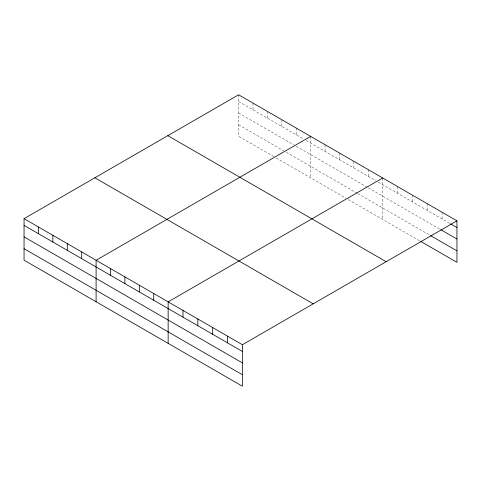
<?xml version="1.0" encoding="UTF-8"?>
<svg xmlns="http://www.w3.org/2000/svg" width="481" height="481" viewBox="0 0 481 481"><rect width="100%" height="100%" fill="white"/><g stroke="black" fill="none" stroke-linecap="round" stroke-linejoin="round"><path stroke-width="0.36" stroke-dasharray="2.4 1.8" d="M273.707 156.535L238.618 136.279L238.618 94.787M238.618 101.503L303.776 139.117M306.283 140.566L375.829 180.718M378.331 182.161L449.849 223.455M238.618 112.975L293.753 144.811M296.26 146.254L367.057 187.127M368.308 187.855L440.169 229.341M238.618 124.801L283.73 150.848M286.237 152.291L357.028 193.17M357.66 193.53L429.84 235.203M276.208 157.984L345.755 198.136M348.262 199.579L420.16 241.089M442.105 212.265L442.105 218.981M427.254 203.697L427.254 210.407M412.409 195.124L412.409 201.84M397.565 186.55L397.565 193.266M382.72 177.982L382.72 219.474M368.308 169.661L368.308 176.377M353.896 161.339L353.896 168.055M339.49 153.024L339.49 159.734M325.078 144.703L325.078 151.419M310.672 136.382L310.672 177.88M296.26 128.066L296.26 134.776M281.848 119.745L281.848 126.461M267.442 111.424L267.442 118.14M253.03 103.108L253.03 109.818"/><path stroke-width="0.72" d="M242.382 362.908L242.382 344.721L24.05 218.669L24.05 260.161L242.382 386.213L242.382 362.908L24.05 236.856M420.803 241.462L456.95 262.331L456.95 220.839L238.618 94.787L24.05 218.669M310.672 136.382L96.098 260.263L96.098 301.761M382.72 177.982L168.146 301.864L168.146 343.356M242.382 344.721L456.95 220.839M450.493 223.827L456.95 227.549M440.812 229.714L456.95 239.027M430.483 235.576L456.95 250.854M167.815 135.666L386.141 261.718M94.859 177.79L313.185 303.836M24.05 225.379L242.382 351.431M24.05 248.683L242.382 374.735M227.531 336.147L227.531 342.863M212.686 327.579L212.686 334.289M197.841 319.005L197.841 325.715M182.996 310.431L182.996 317.147M153.74 293.542L153.74 300.258M139.328 285.221L139.328 291.937M124.916 276.906L124.916 283.616M110.51 268.584L110.51 275.3M81.692 251.948L81.692 258.658M67.28 243.626L67.28 250.336M52.868 235.305L52.868 242.021M38.462 226.99L38.462 233.7"/></g></svg>
